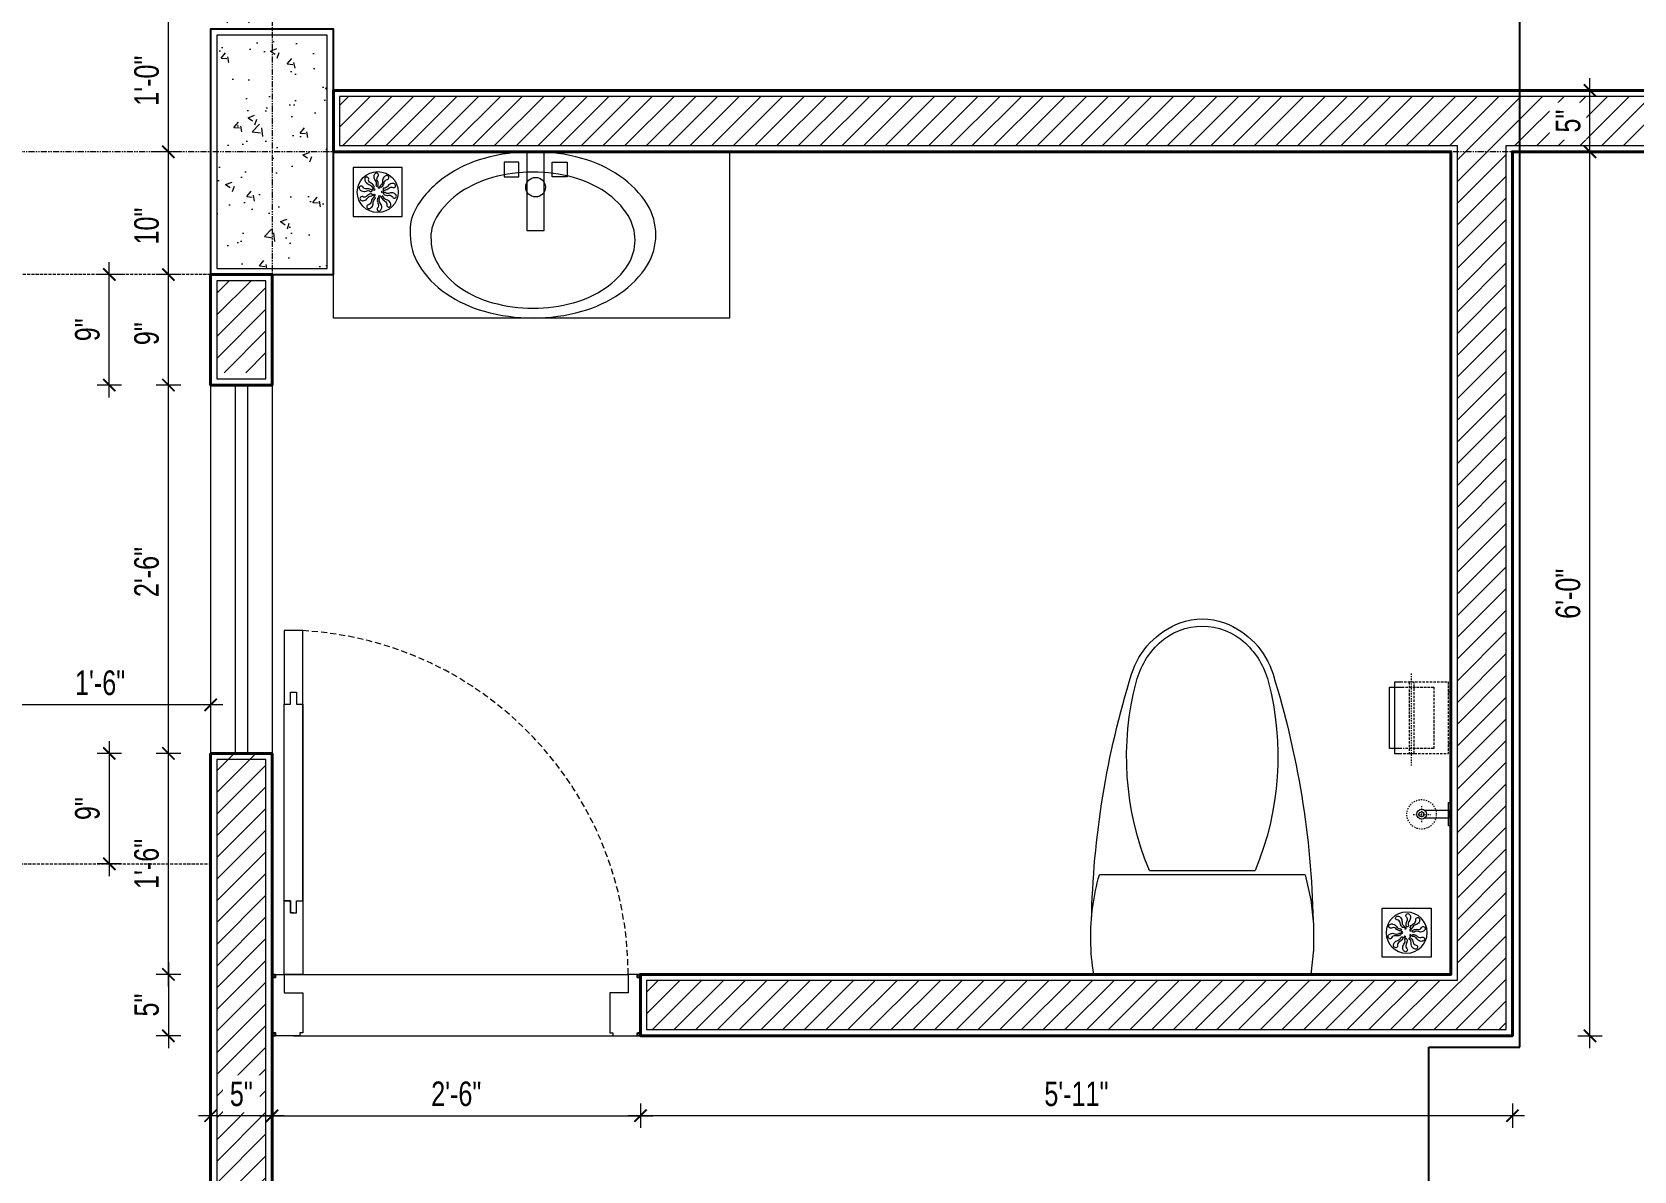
# Model space of a CAD drawing. Header units: inches. Extents: x 735 to 7643, y 526 to 1733.
# Drawn here: x 2864.9 to 2995.4, y 1141.1 to 1233.8 of the extents above; entities that cross this region are included whole.
import ezdxf

# ---------------------------------------------------------------- set-up
doc = ezdxf.new("R2010")
doc.units = ezdxf.units.IN
doc.header["$MEASUREMENT"] = 0
for name, pattern in [('CENTER', [2, 1.25, -0.25, 0.25, -0.25]), ('DASH', [0.35, 0.25, -0.1]), ('DASHED', [0.75, 0.5, -0.25]), ('PHANTOMX2', [5, 2.5, -0.5, 0.5, -0.5, 0.5, -0.5])]:
    doc.linetypes.add(name, pattern=pattern)
for name, color, linetype in [('COLLUM', 1, 'Continuous'), ('Plant Layout', 7, 'Continuous'), ('zone wiring', 5, 'Continuous')]:
    doc.layers.add(name, color=color, linetype=linetype)
for name, color, linetype, lineweight in [('Dimension', 22, 'Continuous', 13), ('DOOR', 115, 'Continuous', 15), ('Glass', 5, 'Continuous', 9), ('grid', 9, 'Continuous', 13), ('HACTH', 8, 'Continuous', 9), ('I-WC----EXST', 7, 'Continuous', 15), ('I-WC----N', 7, 'Continuous', 15), ('Plaster Line', 5, 'Continuous', 15), ('Sunshed', 5, 'Continuous', 15), ('wall 05', 3, 'Continuous', 40), ('WINDOW', 140, 'Continuous', 9)]:
    doc.layers.add(name, color=color, linetype=linetype, lineweight=lineweight)
doc.styles.add('Swiss721', font='swisscl.ttf')
doc.dimstyles.new('DIM08', dxfattribs={"dimtxt": 8, "dimasz": 4, "dimexe": 4, "dimexo": 0, "dimgap": 3, "dimtad": 1, "dimdec": 1, "dimzin": 3, "dimdsep": 46, "dimlunit": 4, "dimtxsty": 'Swiss721', "dimblk": 'ARCHTICK', "dimcen": 0, "dimdle": 4, "dimclrd": 256, "dimclre": 256, "dimclrt": 256, "dimadec": 0, "dimazin": 0, "dimtfac": 1, "dimtdec": 1, "dimtofl": 0, "dimtmove": 0, "dimatfit": 3, "dimldrblk": 'ARCHTICK', "dimfxl": 4, "dimfxlon": 1, "dimtfill": 1, "dimtolj": 1, "dimtzin": 0, "dimlwd": 9, "dimlwe": 9, "dimarcsym": 0})
pattern_1 = [(45, (-407583.7018, -240993.2976), (-0.8838834765, 0.8838834765), [])]

# ---------------------------------------------------------------- blocks, each defined once
blk = doc.blocks.new('_ArchTick')
at = {"color": 0, "linetype": 'ByBlock', "const_width": 0.15}
blk.add_lwpolyline([(-0.5, -0.5), (0.5, 0.5)], dxfattribs=at)
blk = doc.blocks.new('*D162')
at = {"layer": 'Defpoints', "color": 0, "transparency": 16777216}
for p in [(2876.04, 1175.08), (2879.48, 1175.08), (2884.48, 1157.08)]:
    blk.add_point(p, dxfattribs=at)
at = {"layer": 'Dimension', "lineweight": 9, "transparency": 16777216}
for p, q in [((2876.04, 1156.08), (2876.04, 1176.08)), ((2877.04, 1175.08), (2875.04, 1175.08)), ((2877.04, 1157.08), (2875.04, 1157.08))]:
    blk.add_line(p, q, dxfattribs=at)
for p, rotation in [((2876.04, 1175.08), 90), ((2876.04, 1157.08), 270)]:
    blk.add_blockref('_ArchTick', p, dxfattribs=dict(at, rotation=rotation))
at = {"layer": 'Dimension', "transparency": 16777216, "insert": (2874.27, 1166.08), "char_height": 2, "attachment_point": 5, "rotation": 90, "style": 'Swiss721', "bg_fill": 3, "box_fill_scale": 1.25, "bg_fill_color": 256, "bg_fill_true_color": 13158600, "bg_fill_transparency": 0}
blk.add_mtext('\\A1;1\'-6"', dxfattribs=at)
blk = doc.blocks.new('*D394')
at = {"layer": 'Defpoints', "color": 0, "transparency": 16777216}
for p in [(2876.04, 1205.08), (2879.48, 1205.08), (2879.48, 1175.08)]:
    blk.add_point(p, dxfattribs=at)
at = {"layer": 'Dimension', "lineweight": 9, "transparency": 16777216}
for p, q in [((2876.04, 1174.08), (2876.04, 1206.08)), ((2877.04, 1205.08), (2875.04, 1205.08)), ((2877.04, 1175.08), (2875.04, 1175.08))]:
    blk.add_line(p, q, dxfattribs=at)
for p, rotation in [((2876.04, 1205.08), 90), ((2876.04, 1175.08), 270)]:
    blk.add_blockref('_ArchTick', p, dxfattribs=dict(at, rotation=rotation))
at = {"layer": 'Dimension', "transparency": 16777216, "insert": (2874.27, 1189.85), "char_height": 2, "attachment_point": 5, "rotation": 90, "style": 'Swiss721', "bg_fill": 3, "box_fill_scale": 1.25, "bg_fill_color": 256, "bg_fill_true_color": 13158600, "bg_fill_transparency": 0}
blk.add_mtext('\\A1;2\'-6"', dxfattribs=at)
blk = doc.blocks.new('*D395')
at = {"layer": 'Defpoints', "color": 0, "transparency": 16777216}
for p in [(2876.04, 1214.08), (2879.48, 1214.08), (2879.48, 1205.08)]:
    blk.add_point(p, dxfattribs=at)
at = {"layer": 'Dimension', "lineweight": 9, "transparency": 16777216}
for p, q in [((2876.04, 1204.08), (2876.04, 1215.08)), ((2877.04, 1214.08), (2875.04, 1214.08)), ((2877.04, 1205.08), (2875.04, 1205.08))]:
    blk.add_line(p, q, dxfattribs=at)
for p, rotation in [((2876.04, 1214.08), 90), ((2876.04, 1205.08), 270)]:
    blk.add_blockref('_ArchTick', p, dxfattribs=dict(at, rotation=rotation))
at = {"layer": 'Dimension', "transparency": 16777216, "insert": (2874.27, 1209.26), "char_height": 2, "attachment_point": 5, "rotation": 90, "style": 'Swiss721', "bg_fill": 3, "box_fill_scale": 1.25, "bg_fill_color": 256, "bg_fill_true_color": 13158600, "bg_fill_transparency": 0}
blk.add_mtext('\\A1;9"', dxfattribs=at)
blk = doc.blocks.new('*D163')
at = {"layer": 'Defpoints', "color": 0, "transparency": 16777216}
for p in [(2876.04, 1224.08), (2879.48, 1224.08), (2879.48, 1214.08)]:
    blk.add_point(p, dxfattribs=at)
at = {"layer": 'Dimension', "lineweight": 9, "transparency": 16777216}
for p, q in [((2876.04, 1213.08), (2876.04, 1225.08)), ((2877.04, 1224.08), (2875.04, 1224.08)), ((2877.04, 1214.08), (2875.04, 1214.08))]:
    blk.add_line(p, q, dxfattribs=at)
for p, rotation in [((2876.04, 1224.08), 90), ((2876.04, 1214.08), 270)]:
    blk.add_blockref('_ArchTick', p, dxfattribs=dict(at, rotation=rotation))
at = {"layer": 'Dimension', "transparency": 16777216, "insert": (2874.27, 1218.03), "char_height": 2, "attachment_point": 5, "rotation": 90, "style": 'Swiss721', "bg_fill": 3, "box_fill_scale": 1.25, "bg_fill_color": 256, "bg_fill_true_color": 13158600, "bg_fill_transparency": 0}
blk.add_mtext('\\A1;10"', dxfattribs=at)
blk = doc.blocks.new('*D164')
at = {"layer": 'Defpoints', "color": 0, "transparency": 16777216}
for p in [(2876.04, 1236.08), (2879.48, 1236.08), (2879.48, 1224.08)]:
    blk.add_point(p, dxfattribs=at)
at = {"layer": 'Dimension', "lineweight": 9, "transparency": 16777216}
for p, q in [((2876.04, 1223.08), (2876.04, 1237.08)), ((2877.04, 1236.08), (2875.04, 1236.08)), ((2877.04, 1224.08), (2875.04, 1224.08))]:
    blk.add_line(p, q, dxfattribs=at)
for p, rotation in [((2876.04, 1236.08), 90), ((2876.04, 1224.08), 270)]:
    blk.add_blockref('_ArchTick', p, dxfattribs=dict(at, rotation=rotation))
at = {"layer": 'Dimension', "transparency": 16777216, "insert": (2874.27, 1229.87), "char_height": 2, "attachment_point": 5, "rotation": 90, "style": 'Swiss721', "bg_fill": 3, "box_fill_scale": 1.25, "bg_fill_color": 256, "bg_fill_true_color": 13158600, "bg_fill_transparency": 0}
blk.add_mtext('\\A1;1\'-0"', dxfattribs=at)
blk = doc.blocks.new('*D168')
at = {"layer": 'Defpoints', "color": 0, "transparency": 16777216}
for p in [(2884.48, 1152.33), (2914.48, 1152.08), (2914.48, 1145.57)]:
    blk.add_point(p, dxfattribs=at)
at = {"layer": 'Dimension', "lineweight": 9, "transparency": 16777216}
for p, q in [((2883.48, 1145.57), (2915.48, 1145.57)), ((2884.48, 1146.57), (2884.48, 1144.57)), ((2914.48, 1146.57), (2914.48, 1144.57))]:
    blk.add_line(p, q, dxfattribs=at)
at = {"layer": 'Dimension', "lineweight": 9, "transparency": 16777216, "rotation": 180}
blk.add_blockref('_ArchTick', (2884.48, 1145.57), dxfattribs=at)
at = {"layer": 'Dimension', "lineweight": 9, "transparency": 16777216}
blk.add_blockref('_ArchTick', (2914.48, 1145.57), dxfattribs=at)
at = {"layer": 'Dimension', "transparency": 16777216, "insert": (2899.48, 1147.34), "char_height": 2, "attachment_point": 5, "style": 'Swiss721', "bg_fill": 3, "box_fill_scale": 1.25, "bg_fill_color": 256, "bg_fill_true_color": 13158600, "bg_fill_transparency": 0}
blk.add_mtext('\\A1;2\'-6"', dxfattribs=at)
blk = doc.blocks.new('floor drain 01')
at = {"color": 0}
blk.add_lwpolyline([(-10, -10), (90, -10), (90, 90), (-10, 90)], close=True, dxfattribs=at)
for points in [[(13.6, 67.5, 0.191053), (14.8, 61, 0.194336), (21.9, 55.7, -0.272606), (28.5, 49.9, 1.040732), (32.5, 51, 0.091346), (31.8, 52.6, 0.160783), (25.3, 58.6, -0.323658), (21.5, 66.6, 0.91079)], [(34.8, 77.8, 0.191053), (32, 71.8, 0.194336), (34.6, 63.4, -0.272606), (36.5, 54.8, 1.040732), (40.4, 53.4, 0.091346), (40.8, 55, 0.160783), (39.1, 63.7, -0.323658), (40.7, 72.4, 0.91079)], [(58, 73.6, 0.191053), (52.2, 70.5, 0.194336), (49.4, 62.1, -0.272606), (45.9, 54, 1.040732), (48.2, 50.6, 0.091346), (49.4, 51.6, 0.160783), (53.2, 59.7, -0.323658), (59.6, 65.8, 0.91079)], [(2.5, 46.7, 0.191053), (7.2, 42.2, 0.194336), (16.1, 42.1, -0.272606), (24.9, 41.2, 1.040732), (27.4, 44.5, 0.091346), (26, 45.4, 0.160783), (17.2, 46.5, -0.323658), (9.4, 50.7, 0.91079)], [(5.7, 23.4, 0.191053), (12.2, 22.5, 0.194336), (19.4, 27.7, -0.272606), (27, 32.1, 1.040732), (27.2, 36.2, 0.091346), (25.5, 36.1, 0.160783), (17.7, 31.8, -0.323658), (9, 30.7, 0.91079)], [(74.3, 56.6, 0.191053), (67.8, 57.5, 0.194336), (60.6, 52.3, -0.272606), (53, 47.9, 1.040732), (52.8, 43.8, 0.091346), (54.5, 43.9, 0.160783), (62.3, 48.2, -0.323658), (71, 49.3, 0.91079)], [(77.5, 33.3, 0.191053), (72.8, 37.8, 0.194336), (63.9, 37.9, -0.272606), (55.1, 38.8, 1.040732), (52.6, 35.5, 0.091346), (54, 34.6, 0.160783), (62.8, 33.5, -0.323658), (70.6, 29.3, 0.91079)], [(22, 6.4, 0.191053), (27.8, 9.5, 0.194336), (30.6, 17.9, -0.272606), (34.1, 26, 1.040732), (31.8, 29.4, 0.091346), (30.6, 28.4, 0.160783), (26.8, 20.3, -0.323658), (20.4, 14.2, 0.91079)], [(45.2, 2.2, 0.191053), (48, 8.2, 0.194336), (45.4, 16.6, -0.272606), (43.5, 25.2, 1.040732), (39.6, 26.6, 0.091346), (39.2, 25, 0.160783), (40.9, 16.3, -0.323658), (39.3, 7.6, 0.91079)], [(66.4, 12.5, 0.191053), (65.2, 19, 0.194336), (58.1, 24.3, -0.272606), (51.5, 30.1, 1.040732), (47.5, 29, 0.091346), (48.2, 27.4, 0.160783), (54.7, 21.4, -0.323658), (58.5, 13.4, 0.91079)]]:
    blk.add_lwpolyline(points, format="xyb", close=True, dxfattribs=at)
for centre, radius in [((40, 40), 41.7), ((31.9, 45.2), 1.83), ((32.5, 33.9), 1.83), ((42.5, 49.3), 1.83), ((43.5, 31), 1.83), ((49.6, 40.5), 1.83)]:
    blk.add_circle(centre, radius, dxfattribs=at)
blk = doc.blocks.new('HANDWASH-02-PLAN')
at = {"layer": 'I-WC----N', "color": 2}
for points in [[(5.1, 0, 0.068513), (104.4, 13.6, 0.080648), (181.8, 49.6, 0.107051), (241.7, 112.3, 0.160603), (255.1, 169.3, 0.138041), (237.9, 230.4, 0.107051), (181.8, 289.1, 0.080648), (104.4, 325, 0.068513), (5.1, 338.7, 0.068513), (-94.2, 325, 0.080648), (-171.6, 289.1, 0.107051), (-227.7, 230.4, 0.138041), (-244.8, 169.3, 0.138041), (-227.7, 108.3, 0.107051), (-171.6, 49.6, 0.080648), (-94.2, 13.6, 0.068513)], [(5.1, 41.5, 0.067522), (87.7, 52.7, 0.079863), (151.9, 82.1, 0.107115), (201.7, 133.5, 0.162551), (212.8, 180.1, 0.139778), (198.6, 229.9, 0.107115), (151.9, 278.1, 0.079863), (87.7, 307.5, 0.067522), (5.1, 318.7, 0.067522), (-77.5, 307.5, 0.079863), (-141.7, 278.1, 0.107115), (-188.3, 229.9, 0.139778), (-202.5, 180.1, 0.139778), (-188.3, 130.3, 0.107115), (-141.7, 82.1, 0.079863), (-77.5, 52.7, 0.067522)]]:
    blk.add_lwpolyline(points, format="xyb", close=True, dxfattribs=at)
blk.add_circle((0, 72.3), 20, dxfattribs=at)
blk = doc.blocks.new('A$C01EB0BB3')
at = {"layer": 'I-WC----N', "color": 250, "ltscale": 0.5}
for points in [[(9.08, 6.42), (9.08, 0), (10.51, 0), (10.51, 6.42)], [(8.43, 2.06), (8.43, 0.85), (7.23, 0.85), (7.23, 2.06)], [(11.15, 2.06), (11.15, 0.85), (12.36, 0.85), (12.36, 2.06)]]:
    blk.add_lwpolyline(points, close=True, dxfattribs=at)
at = {"layer": 'I-WC----N', "color": 2, "xscale": 0.03999999999359716, "yscale": 0.03999999999359716, "zscale": 0.03999999999359716}
blk.add_blockref('HANDWASH-02-PLAN', (9.79, 0), dxfattribs=at)
blk = doc.blocks.new('$plan$00000388')
for p, q in [((-202.5, -209.5), (-202.5, 209.5)), ((0, -220.8), (0, 220.8)), ((-211.8, 107.7), (-211.8, -107.7))]:
    blk.add_line(p, q)
blk.add_lwpolyline([(-202.5, -209.5), (-151.6, -220.9), (-102.2, -226.4), (-50.2, -226.4), (0, -220.8)])
for centre, radius, start, end in [((-70.5, -1596.9), 1822.9, 91.2224, 107.2477), ((-76.2, -236.2), 463.3, 97.7399, 105.822), ((-76.2, -236.2), 463.3, 80.5377, 97.7399), ((-562.5, -12.2), 163.6, 107.2477, 159.5476), ((-555.5, -23.3), 162.7, 104.7786, 136.8543), ((-443.4, -448.2), 602.2, 67.3737, 104.7786), ((-580.4, 0), 128.7, 136.8543, 223.1457), ((-595.2, 0), 128.7, 159.5476, 200.4524), ((-562.5, 12.2), 163.6, 200.4524, 252.7523), ((-555.5, 23.3), 162.7, 223.1457, 255.2214), ((-443.4, 448.2), 602.2, 255.2214, 292.6263), ((-70.5, 1596.9), 1822.9, 252.7523, 268.7776)]:
    blk.add_arc(centre, radius, start, end)
blk = doc.blocks.new('h')
at = {"layer": 'I-WC----N', "color": 252, "linetype": 'CENTER', "ltscale": 0.2}
for p, q in [((544280.5, -25819.8), (544314.2, -25819.8)), ((544297.4, -25836.8), (544297.4, -25800.9))]:
    blk.add_line(p, q, dxfattribs=at)
at = {"layer": 'I-WC----N'}
blk.add_lwpolyline([(544273, -25759.8), (544321, -25759.8), (544321, -25764.8), (544273, -25764.8)], close=True, dxfattribs=at)
blk.add_lwpolyline([(544289, -25813.8), (544289, -25764.8), (544305, -25764.8), (544305, -25813.8)], dxfattribs=at)
at = {"layer": 'I-WC----N', "linetype": 'DASH', "ltscale": 5}
blk.add_circle((544297.4, -25819.8), 30, dxfattribs=at)
at = {"layer": 'I-WC----N'}
for centre, radius in [((544297, -25819.8), 10), ((544297.4, -25819.8), 5)]:
    blk.add_circle(centre, radius, dxfattribs=at)
blk = doc.blocks.new('typical king$0$5767 PAPER HOLDER')
at = {"color": 0, "linetype": 'CENTER', "lineweight": -2, "ltscale": 0.5}
blk.add_line((80, 97.5), (80, -92.5), dxfattribs=at)
at = {"color": 0, "linetype": 'DASHED', "lineweight": -2, "ltscale": 10, "flags": 128}
for points in [[(97, 72.5), (5, 72.5), (5, -72.5), (100, -72.5)], [(5, 52.5), (0, 52.5), (0, -52.5), (5, -52.5)]]:
    blk.add_lwpolyline(points, dxfattribs=at)
at = {"color": 0, "linetype": 'DASHED', "lineweight": -2, "ltscale": 10}
blk.add_lwpolyline([(75, -72.5), (85, -72.5), (85, 72.5), (75, 72.5)], close=True, dxfattribs=at)
at = {"color": 0, "linetype": 'ByBlock', "lineweight": -2, "flags": 128}
blk.add_lwpolyline([(100, -72.5), (115, -72.5), (115, 72.5), (100, 72.5)], dxfattribs=at)
at = {"color": 0, "linetype": 'DASHED', "lineweight": -2, "ltscale": 10}
blk.add_lwpolyline([(100, -62.5), (35, -62.5), (35, 62.5), (97, 62.5)], dxfattribs=at)
at = {"color": 0, "linetype": 'ByBlock', "lineweight": -2}
blk.add_lwpolyline([(100, 62.5), (125, 62.5), (125, -62.5), (100, -62.5)], dxfattribs=at)
blk = doc.blocks.new('A$C4F64215B')
at = {"layer": 'Defpoints'}
for points in [[(0, 5), (0.25, 5), (0.25, 4.75), (0, 4.75)], [(29.75, 5), (30, 5), (30, 4.75), (29.75, 4.75)], [(0, 0.25), (0.25, 0.25), (0.25, 0), (0, 0)], [(29.75, 0.25), (30, 0.25), (30, 0), (29.75, 0)]]:
    blk.add_lwpolyline(points, close=True, dxfattribs=at)
at = {"layer": 'DOOR'}
for points in [[(1.75, 10), (2, 10), (2, 11), (2.5, 11), (2.5, 5), (1, 5), (1, 11), (1.5, 11), (1.5, 10), (1.75, 10), (1.5, 10), (1.5, 11), (1, 11), (1, 27), (1.5, 27), (1.5, 28), (2, 28), (2, 27), (2.5, 27), (2.5, 11), (2.5, 33), (1, 33), (1, 27)], [(1, 5), (1, 3.5), (2.5, 3.5), (2.5, 0.25), (2.25, 0.25), (2.25, 0), (0.25, 0), (0.25, 0.25), (0, 0.25), (0, 4.75), (0.25, 4.75), (0.25, 5), (1, 5)], [(29, 5), (29, 3.5), (27.5, 3.5), (27.5, 0.25), (27.75, 0.25), (27.75, 0), (29.75, 0), (29.75, 0.25), (30, 0.25), (30, 4.75), (29.75, 4.75), (29.75, 5), (29, 5)]]:
    blk.add_lwpolyline(points, dxfattribs=at)
at = {"layer": 'DOOR', "linetype": 'DASHED', "lineweight": 0}
blk.add_arc((0.93, 4.97), 28.07, 0.0597, 86.7872, dxfattribs=at)
at = {"layer": 'HACTH', "lineweight": 0, "ltscale": 10}
for p, q in [((1.5, 5), (29, 5)), ((2.25, 0), (27.75, 0))]:
    blk.add_line(p, q, dxfattribs=at)
blk = doc.blocks.new('*D183')
at = {"layer": 'Defpoints', "color": 0, "transparency": 16777216}
for p in [(2914.48, 1152.08), (2985.48, 1152.08), (2914.48, 1145.57)]:
    blk.add_point(p, dxfattribs=at)
at = {"layer": 'Dimension', "lineweight": 9, "transparency": 16777216}
for p, q in [((2986.48, 1145.57), (2913.48, 1145.57)), ((2914.48, 1146.57), (2914.48, 1144.57)), ((2985.48, 1146.57), (2985.48, 1144.57))]:
    blk.add_line(p, q, dxfattribs=at)
at = {"layer": 'Dimension', "lineweight": 9, "transparency": 16777216, "rotation": 180}
blk.add_blockref('_ArchTick', (2914.48, 1145.57), dxfattribs=at)
at = {"layer": 'Dimension', "lineweight": 9, "transparency": 16777216}
blk.add_blockref('_ArchTick', (2985.48, 1145.57), dxfattribs=at)
at = {"layer": 'Dimension', "transparency": 16777216, "insert": (2949.98, 1147.34), "char_height": 2, "attachment_point": 5, "style": 'Swiss721', "bg_fill": 3, "box_fill_scale": 1.25, "bg_fill_color": 256, "bg_fill_true_color": 13158600, "bg_fill_transparency": 0}
blk.add_mtext('\\A1;5\'-11"', dxfattribs=at)
blk = doc.blocks.new('*D191')
at = {"layer": 'Defpoints', "color": 0, "transparency": 16777216}
for p in [(2980.48, 1236.42), (2889.48, 1229.08), (2980.48, 1224.08)]:
    blk.add_point(p, dxfattribs=at)
at = {"layer": 'Dimension', "lineweight": 9, "transparency": 16777216}
for p, q in [((2889.48, 1235.42), (2889.48, 1237.42)), ((2980.48, 1235.42), (2980.48, 1237.42)), ((2888.48, 1236.42), (2981.48, 1236.42))]:
    blk.add_line(p, q, dxfattribs=at)
at = {"layer": 'Dimension', "lineweight": 9, "transparency": 16777216, "rotation": 180}
blk.add_blockref('_ArchTick', (2889.48, 1236.42), dxfattribs=at)
at = {"layer": 'Dimension', "lineweight": 9, "transparency": 16777216}
blk.add_blockref('_ArchTick', (2980.48, 1236.42), dxfattribs=at)
at = {"layer": 'Dimension', "transparency": 16777216, "insert": (2934.98, 1238.17), "char_height": 2, "attachment_point": 5, "style": 'Swiss721', "bg_fill": 3, "box_fill_scale": 1.25, "bg_fill_color": 256, "bg_fill_true_color": 13158600, "bg_fill_transparency": 0}
blk.add_mtext('\\A1;7\'-7"', dxfattribs=at)
blk = doc.blocks.new('*D192')
at = {"layer": 'Defpoints', "color": 0, "transparency": 16777216}
for p in [(2879.48, 1236.42), (2879.48, 1234.08), (2889.48, 1229.08)]:
    blk.add_point(p, dxfattribs=at)
at = {"layer": 'Dimension', "lineweight": 9, "transparency": 16777216}
for p, q in [((2879.48, 1235.42), (2879.48, 1237.42)), ((2889.48, 1235.42), (2889.48, 1237.42)), ((2890.48, 1236.42), (2878.48, 1236.42))]:
    blk.add_line(p, q, dxfattribs=at)
at = {"layer": 'Dimension', "lineweight": 9, "transparency": 16777216, "rotation": 180}
blk.add_blockref('_ArchTick', (2879.48, 1236.42), dxfattribs=at)
at = {"layer": 'Dimension', "lineweight": 9, "transparency": 16777216}
blk.add_blockref('_ArchTick', (2889.48, 1236.42), dxfattribs=at)
at = {"layer": 'Dimension', "transparency": 16777216, "insert": (2884.48, 1238.19), "char_height": 2, "attachment_point": 5, "style": 'Swiss721', "bg_fill": 3, "box_fill_scale": 1.25, "bg_fill_color": 256, "bg_fill_true_color": 13158600, "bg_fill_transparency": 0}
blk.add_mtext('\\A1;10"', dxfattribs=at)
blk = doc.blocks.new('*D210')
at = {"layer": 'Defpoints', "color": 0, "transparency": 16777216}
for p in [(2985.48, 1224.08), (2991.8, 1224.08), (2985.48, 1152.08)]:
    blk.add_point(p, dxfattribs=at)
at = {"layer": 'Dimension', "lineweight": 9, "transparency": 16777216}
for p, q in [((2991.8, 1151.08), (2991.8, 1225.08)), ((2990.8, 1224.08), (2992.8, 1224.08)), ((2990.8, 1152.08), (2992.8, 1152.08))]:
    blk.add_line(p, q, dxfattribs=at)
for p, rotation in [((2991.8, 1224.08), 90), ((2991.8, 1152.08), 270)]:
    blk.add_blockref('_ArchTick', p, dxfattribs=dict(at, rotation=rotation))
at = {"layer": 'Dimension', "transparency": 16777216, "insert": (2990.02, 1188.08), "char_height": 2, "attachment_point": 5, "rotation": 90, "style": 'Swiss721', "bg_fill": 3, "box_fill_scale": 1.25, "bg_fill_color": 256, "bg_fill_true_color": 13158600, "bg_fill_transparency": 0}
blk.add_mtext('\\A1;6\'-0"', dxfattribs=at)
blk = doc.blocks.new('*D215')
at = {"layer": 'Defpoints', "color": 0, "transparency": 16777216}
for p in [(2884.48, 1152.33), (2879.48, 1148.73), (2879.48, 1145.57)]:
    blk.add_point(p, dxfattribs=at)
at = {"layer": 'Dimension', "lineweight": 9, "transparency": 16777216}
for p, q in [((2885.48, 1145.57), (2878.48, 1145.57)), ((2879.48, 1146.57), (2879.48, 1144.57)), ((2884.48, 1146.57), (2884.48, 1144.57))]:
    blk.add_line(p, q, dxfattribs=at)
at = {"layer": 'Dimension', "lineweight": 9, "transparency": 16777216, "rotation": 180}
blk.add_blockref('_ArchTick', (2879.48, 1145.57), dxfattribs=at)
at = {"layer": 'Dimension', "lineweight": 9, "transparency": 16777216}
blk.add_blockref('_ArchTick', (2884.48, 1145.57), dxfattribs=at)
at = {"layer": 'Dimension', "transparency": 16777216, "insert": (2881.98, 1147.34), "char_height": 2, "attachment_point": 5, "style": 'Swiss721', "bg_fill": 3, "box_fill_scale": 1.25, "bg_fill_color": 256, "bg_fill_true_color": 13158600, "bg_fill_transparency": 0}
blk.add_mtext('\\A1;5"', dxfattribs=at)
blk = doc.blocks.new('*D231')
at = {"layer": 'Defpoints', "color": 0, "transparency": 16777216}
for p in [(2987.82, 1229.08), (2991.8, 1229.08), (2985.48, 1224.08)]:
    blk.add_point(p, dxfattribs=at)
at = {"layer": 'Dimension', "lineweight": 9, "transparency": 16777216}
for p, q in [((2990.8, 1229.08), (2992.8, 1229.08)), ((2991.8, 1223.08), (2991.8, 1230.08)), ((2990.8, 1224.08), (2992.8, 1224.08))]:
    blk.add_line(p, q, dxfattribs=at)
for p, rotation in [((2991.8, 1229.08), 90), ((2991.8, 1224.08), 270)]:
    blk.add_blockref('_ArchTick', p, dxfattribs=dict(at, rotation=rotation))
at = {"layer": 'Dimension', "transparency": 16777216, "insert": (2990.03, 1226.58), "char_height": 2, "attachment_point": 5, "rotation": 90, "style": 'Swiss721', "bg_fill": 3, "box_fill_scale": 1.25, "bg_fill_color": 256, "bg_fill_true_color": 13158600, "bg_fill_transparency": 0}
blk.add_mtext('\\A1;5"', dxfattribs=at)
blk = doc.blocks.new('*D232')
at = {"layer": 'Defpoints', "color": 0, "transparency": 16777216}
for p in [(2884.48, 1157.08), (2876.04, 1152.08), (2884.48, 1152.08)]:
    blk.add_point(p, dxfattribs=at)
at = {"layer": 'Dimension', "lineweight": 9, "transparency": 16777216}
for p, q in [((2877.04, 1157.08), (2875.04, 1157.08)), ((2876.04, 1158.08), (2876.04, 1151.08)), ((2877.04, 1152.08), (2875.04, 1152.08))]:
    blk.add_line(p, q, dxfattribs=at)
for p, rotation in [((2876.04, 1157.08), 90), ((2876.04, 1152.08), 270)]:
    blk.add_blockref('_ArchTick', p, dxfattribs=dict(at, rotation=rotation))
at = {"layer": 'Dimension', "transparency": 16777216, "insert": (2874.27, 1154.58), "char_height": 2, "attachment_point": 5, "rotation": 90, "style": 'Swiss721', "bg_fill": 3, "box_fill_scale": 1.25, "bg_fill_color": 256, "bg_fill_true_color": 13158600, "bg_fill_transparency": 0}
blk.add_mtext('\\A1;5"', dxfattribs=at)
blk = doc.blocks.new('*D233')
at = {"layer": 'Defpoints', "color": 0, "transparency": 16777216}
for p in [(2980.48, 1236.42), (2980.48, 1224.08), (2985.48, 1224.08)]:
    blk.add_point(p, dxfattribs=at)
at = {"layer": 'Dimension', "lineweight": 9, "transparency": 16777216}
for p, q in [((2980.48, 1235.42), (2980.48, 1237.42)), ((2985.48, 1235.42), (2985.48, 1237.42)), ((2986.48, 1236.42), (2979.48, 1236.42))]:
    blk.add_line(p, q, dxfattribs=at)
at = {"layer": 'Dimension', "lineweight": 9, "transparency": 16777216, "rotation": 180}
blk.add_blockref('_ArchTick', (2980.48, 1236.42), dxfattribs=at)
at = {"layer": 'Dimension', "lineweight": 9, "transparency": 16777216}
blk.add_blockref('_ArchTick', (2985.48, 1236.42), dxfattribs=at)
at = {"layer": 'Dimension', "transparency": 16777216, "insert": (2982.98, 1238.19), "char_height": 2, "attachment_point": 5, "style": 'Swiss721', "bg_fill": 3, "box_fill_scale": 1.25, "bg_fill_color": 256, "bg_fill_true_color": 13158600, "bg_fill_transparency": 0}
blk.add_mtext('\\A1;5"', dxfattribs=at)
blk = doc.blocks.new('*D245')
at = {"layer": 'Defpoints', "color": 0, "transparency": 16777216}
for p in [(2871.23, 1214.08), (2875.04, 1214.08), (2875.04, 1205.08)]:
    blk.add_point(p, dxfattribs=at)
at = {"layer": 'Dimension', "lineweight": 9, "transparency": 16777216}
for p, q in [((2871.23, 1204.08), (2871.23, 1215.08)), ((2872.23, 1214.08), (2870.23, 1214.08)), ((2872.23, 1205.08), (2870.23, 1205.08))]:
    blk.add_line(p, q, dxfattribs=at)
for p, rotation in [((2871.23, 1214.08), 90), ((2871.23, 1205.08), 270)]:
    blk.add_blockref('_ArchTick', p, dxfattribs=dict(at, rotation=rotation))
at = {"layer": 'Dimension', "transparency": 16777216, "insert": (2869.45, 1209.58), "char_height": 2, "attachment_point": 5, "rotation": 90, "style": 'Swiss721', "bg_fill": 3, "box_fill_scale": 1.25, "bg_fill_color": 256, "bg_fill_true_color": 13158600, "bg_fill_transparency": 0}
blk.add_mtext('\\A1;9"', dxfattribs=at)
blk = doc.blocks.new('*D246')
at = {"layer": 'Defpoints', "color": 0, "transparency": 16777216}
for p in [(2875.04, 1175.08), (2871.23, 1166.08), (2875.04, 1166.08)]:
    blk.add_point(p, dxfattribs=at)
at = {"layer": 'Dimension', "lineweight": 9, "transparency": 16777216}
for p, q in [((2871.23, 1176.08), (2871.23, 1165.08)), ((2872.23, 1175.08), (2870.23, 1175.08)), ((2872.23, 1166.08), (2870.23, 1166.08))]:
    blk.add_line(p, q, dxfattribs=at)
for p, rotation in [((2871.23, 1175.08), 90), ((2871.23, 1166.08), 270)]:
    blk.add_blockref('_ArchTick', p, dxfattribs=dict(at, rotation=rotation))
at = {"layer": 'Dimension', "transparency": 16777216, "insert": (2869.45, 1170.58), "char_height": 2, "attachment_point": 5, "rotation": 90, "style": 'Swiss721', "bg_fill": 3, "box_fill_scale": 1.25, "bg_fill_color": 256, "bg_fill_true_color": 13158600, "bg_fill_transparency": 0}
blk.add_mtext('\\A1;9"', dxfattribs=at)
blk = doc.blocks.new('*D247')
at = {"layer": 'Defpoints', "color": 0, "transparency": 16777216}
for p in [(2861.48, 1180.35), (2879.48, 1180.35), (2861.48, 1179.04)]:
    blk.add_point(p, dxfattribs=at)
at = {"layer": 'Dimension', "lineweight": 9, "transparency": 16777216}
for p, q in [((2861.48, 1180.04), (2861.48, 1178.04)), ((2879.48, 1180.04), (2879.48, 1178.04)), ((2880.48, 1179.04), (2860.48, 1179.04))]:
    blk.add_line(p, q, dxfattribs=at)
at = {"layer": 'Dimension', "lineweight": 9, "transparency": 16777216, "rotation": 180}
blk.add_blockref('_ArchTick', (2861.48, 1179.04), dxfattribs=at)
at = {"layer": 'Dimension', "lineweight": 9, "transparency": 16777216}
blk.add_blockref('_ArchTick', (2879.48, 1179.04), dxfattribs=at)
at = {"layer": 'Dimension', "transparency": 16777216, "insert": (2870.48, 1180.82), "char_height": 2, "attachment_point": 5, "style": 'Swiss721', "bg_fill": 3, "box_fill_scale": 1.25, "bg_fill_color": 256, "bg_fill_true_color": 13158600, "bg_fill_transparency": 0}
blk.add_mtext('\\A1;1\'-6"', dxfattribs=at)

msp = doc.modelspace()

# ---------------------------------------------------------------- linework, layer by layer
at = {"layer": 'Glass', "ltscale": 10}
for points in [[(2881.48, 1205.08), (2881.48, 1175.08)], [(2882.48, 1205.08), (2882.48, 1175.08)]]:
    msp.add_lwpolyline(points, dxfattribs=at)
at = {"layer": 'I-WC----EXST'}
msp.add_lwpolyline([(2921.73, 1210.54), (2889.48, 1210.54), (2889.48, 1224.08), (2921.73, 1224.08)], close=True, dxfattribs=at)
at = {"layer": 'Plant Layout', "lineweight": 13}
msp.add_line((2885.48, 1157.08), (2913.48, 1157.08), dxfattribs=at)
at = {"layer": 'WINDOW', "linetype": 'Continuous', "ltscale": 10}
for points in [[(2879.48, 1205.08), (2879.48, 1175.08)], [(2884.48, 1205.08), (2884.48, 1175.08)]]:
    msp.add_lwpolyline(points, dxfattribs=at)

# ---------------------------------------------------------------- block references
at = {"layer": 'I-WC----EXST', "rotation": 180}
msp.add_blockref('A$C01EB0BB3', (2915.73, 1224.09), dxfattribs=at)
at = {"layer": 'I-WC----EXST', "xscale": -0.0400000000372529, "yscale": 0.0400000000372529, "zscale": 0.04, "rotation": 90}
msp.add_blockref('$plan$00000388', (2960.23, 1157.08), dxfattribs=at)
msp.add_blockref('$plan$00000388', (2960.23, 1157.08), dxfattribs=at)
at = {"layer": 'I-WC----N'}
for p, xscale, yscale, zscale in [((2891.49, 1219.2), 0.0400000000372529, 0.0400000000372529, 0.0400000000372529), ((2978.47, 1158.88), -0.03999999997904524, 0.04000000000814907, 0.04)]:
    msp.add_blockref('floor drain 01', p, dxfattribs=dict(at, xscale=xscale, yscale=yscale, zscale=zscale))
at = {"layer": 'I-WC----N', "extrusion": (0, 0, -1), "xscale": -0.03999999997904524, "yscale": 0.03999999997904524, "zscale": 0.04, "rotation": 180}
msp.add_blockref('typical king$0$5767 PAPER HOLDER', (-2980.48, 1177.98), dxfattribs=at)
at = {"layer": 'I-WC----N', "xscale": 0.03999999997904524, "yscale": 0.03999999997904524, "zscale": 0.03999999997904524, "rotation": 270}
msp.add_blockref('h', (4010.88, 22942.01), dxfattribs=at)

# ---------------------------------------------------------------- dimensions: what is measured, and where the dimension line sits
at = {"layer": 'Dimension'}
dim = msp.add_linear_dim(base=(2914.48, 1145.57), p1=(2884.48, 1152.33), p2=(2914.48, 1152.08), dimstyle='DIM08', override={"dimscale": 0.25, "dimarcsym": 2}, dxfattribs=at)
dim.commit()
dim.dimension.update_dxf_attribs({"geometry": '*D168', "text_midpoint": (2899.48, 1147.34)})

# ---------------------------------------------------------------- next in the draw order: linework, layer by layer
at = {"layer": 'Plant Layout', "lineweight": 13}
msp.add_line((2886.23, 1152.08), (2912.73, 1152.08), dxfattribs=at)
at = {"layer": 'Plaster Line'}
msp.add_lwpolyline([(3058.98, 1228.58), (2889.98, 1228.58), (2889.98, 1224.58), (2980.98, 1224.58), (2980.98, 1156.58), (2914.98, 1156.58), (2914.98, 1152.58), (2984.98, 1152.58), (2984.98, 1224.58), (3058.98, 1224.58)], close=True, dxfattribs=at)
at = {"layer": 'wall 05'}
msp.add_lwpolyline([(3059.48, 1229.08), (2889.48, 1229.08), (2889.48, 1224.08), (2980.48, 1224.08), (2980.48, 1157.08), (2914.48, 1157.08), (2914.48, 1152.08), (2985.48, 1152.08), (2985.48, 1224.08), (3059.48, 1224.08)], close=True, dxfattribs=at)

# ---------------------------------------------------------------- next in the draw order: dimensions: what is measured, and where the dimension line sits
at = {"layer": 'Dimension'}
dim = msp.add_linear_dim(base=(2876.04, 1175.08), p1=(2884.48, 1157.08), p2=(2879.48, 1175.08), angle=90, dimstyle='DIM08', override={"dimscale": 0.25, "dimarcsym": 2}, dxfattribs=at)
dim.commit()
dim.dimension.update_dxf_attribs({"geometry": '*D162', "text_midpoint": (2874.27, 1166.08)})

# ---------------------------------------------------------------- next in the draw order: linework, layer by layer
at = {"layer": 'grid', "linetype": 'PHANTOMX2', "ltscale": 0.2}
msp.add_line((2884.48, 1488.84), (2884.48, 957.61), dxfattribs=at)
at = {"layer": 'Plaster Line'}
msp.add_line((2883.98, 1101.58), (2883.98, 1174.58), dxfattribs=at)
at = {"layer": 'wall 05'}
msp.add_line((2884.48, 1101.08), (2884.48, 1175.08), dxfattribs=at)

# ---------------------------------------------------------------- next in the draw order: block references
at = {"layer": 'DOOR', "lineweight": 0}
msp.add_blockref('A$C4F64215B', (2884.48, 1152.08), dxfattribs=at)

# ---------------------------------------------------------------- next in the draw order: dimensions: what is measured, and where the dimension line sits
at = {"layer": 'Dimension'}
dim = msp.add_linear_dim(base=(2876.04, 1205.08), p1=(2879.48, 1175.08), p2=(2879.48, 1205.08), angle=90, dimstyle='DIM08', override={"dimscale": 0.25, "dimarcsym": 2}, dxfattribs=at)
dim.commit()
dim.dimension.update_dxf_attribs({"geometry": '*D394', "text_midpoint": (2876.04, 1189.85), "dimtype": 160})

# ---------------------------------------------------------------- next in the draw order: hatches: boundary and pattern name
at = {"layer": 'HACTH'}
h = msp.add_hatch(dxfattribs=at)
h.set_pattern_fill('ANSI31', color=256, scale=10, style=0)
h.set_pattern_definition(pattern_1)
h.paths.add_polyline_path([(2879.98, 1102.08), (2883.98, 1102.08), (2883.98, 1175.08), (2879.98, 1175.08)])
h.paths.add_polyline_path([(2879.98, 986.58), (2883.98, 986.58), (2883.98, 1029.08), (2879.98, 1029.08)])
h.paths.add_polyline_path([(2891.98, 978.58), (2891.98, 974.58), (2937.98, 974.58), (2937.98, 978.58)])
h.paths.add_polyline_path([(3010.98, 978.58), (3010.98, 974.58), (3054.98, 974.58), (3054.98, 978.58)])
h.paths.add_polyline_path([(3069.98, 978.58), (3069.98, 974.58), (3110.98, 974.58), (3110.98, 978.58)])
h.paths.add_polyline_path([(3064.98, 988.58), (3068.98, 988.58), (3068.98, 1047.08), (3064.98, 1047.08)])
h.paths.add_polyline_path([(3064.98, 1120.08), (3068.98, 1120.08), (3068.98, 1168.58), (3064.98, 1168.58)])

# ---------------------------------------------------------------- next in the draw order: linework, layer by layer
at = {"layer": 'Plaster Line'}
for p, q in [((2883.98, 1174.58), (2879.98, 1174.58)), ((2879.98, 1174.58), (2879.98, 1101.58))]:
    msp.add_line(p, q, dxfattribs=at)
at = {"layer": 'wall 05'}
for p, q in [((2884.48, 1175.08), (2879.48, 1175.08)), ((2879.48, 1175.08), (2879.48, 1101.08))]:
    msp.add_line(p, q, dxfattribs=at)

# ---------------------------------------------------------------- next in the draw order: dimensions: what is measured, and where the dimension line sits
at = {"layer": 'Dimension'}
dim = msp.add_linear_dim(base=(2876.04, 1214.08), p1=(2879.48, 1205.08), p2=(2879.48, 1214.08), angle=90, dimstyle='DIM08', override={"dimscale": 0.25, "dimarcsym": 2}, dxfattribs=at)
dim.commit()
dim.dimension.update_dxf_attribs({"geometry": '*D395', "text_midpoint": (2876.04, 1209.26), "dimtype": 160})

# ---------------------------------------------------------------- next in the draw order: dimensions: what is measured, and where the dimension line sits
dim = msp.add_linear_dim(base=(2876.04, 1224.08), p1=(2879.48, 1214.08), p2=(2879.48, 1224.08), angle=90, dimstyle='DIM08', override={"dimscale": 0.25, "dimarcsym": 2}, dxfattribs=at)
dim.commit()
dim.dimension.update_dxf_attribs({"geometry": '*D163', "text_midpoint": (2876.04, 1218.03), "dimtype": 160})

# ---------------------------------------------------------------- next in the draw order: hatches: boundary and pattern name
at = {"layer": 'HACTH'}
h = msp.add_hatch(dxfattribs=at)
h.set_pattern_fill('ANSI31', color=256, scale=10, style=0)
h.set_pattern_definition(pattern_1)
h.paths.add_polyline_path([(2883.98, 1213.58), (2879.98, 1213.58), (2879.98, 1206.08), (2883.98, 1206.08)])

# ---------------------------------------------------------------- next in the draw order: linework, layer by layer
at = {"layer": 'Plaster Line'}
msp.add_lwpolyline([(2883.98, 1213.58), (2879.98, 1213.58), (2879.98, 1205.58), (2883.98, 1205.58)], close=True, dxfattribs=at)
at = {"layer": 'Sunshed', "linetype": 'DASH'}
msp.add_lwpolyline([(2879.48, 1205.08), (2879.48, 1214.08), (2861.48, 1214.08), (2861.48, 1166.08), (2861.48, 1166.08), (2879.48, 1166.08), (2879.48, 1175.08)], dxfattribs=at)
at = {"layer": 'wall 05'}
msp.add_lwpolyline([(2884.48, 1214.08), (2879.48, 1214.08), (2879.48, 1205.08), (2884.48, 1205.08)], close=True, dxfattribs=at)

# ---------------------------------------------------------------- next in the draw order: dimensions: what is measured, and where the dimension line sits
at = {"layer": 'Dimension'}
dim = msp.add_linear_dim(base=(2876.04, 1236.08), p1=(2879.48, 1224.08), p2=(2879.48, 1236.08), angle=90, dimstyle='DIM08', override={"dimscale": 0.25, "dimarcsym": 2}, dxfattribs=at)
dim.commit()
dim.dimension.update_dxf_attribs({"geometry": '*D164', "text_midpoint": (2876.04, 1229.87), "dimtype": 160})

# ---------------------------------------------------------------- next in the draw order: hatches: boundary and pattern name
at = {"layer": 'HACTH'}
h = msp.add_hatch(dxfattribs=at)
h.set_pattern_fill('ANSI31', color=256, scale=10, style=0)
h.set_pattern_definition(pattern_1)
h.paths.add_polyline_path([(3064.98, 1234.58), (3068.98, 1234.58), (3068.98, 1365.08), (3064.98, 1365.08)])
h.paths.add_polyline_path([(2889.98, 1228.58), (2889.98, 1224.58), (2980.98, 1224.58), (2980.98, 1156.58), (2914.98, 1156.58), (2914.98, 1152.58), (2984.98, 1152.58), (2984.98, 1224.58), (3058.98, 1224.58), (3058.98, 1228.58)])
h.paths.add_polyline_path([(2879.98, 1234.58), (2883.98, 1234.58), (2883.98, 1288.58), (2879.98, 1288.58)])
h = msp.add_hatch(dxfattribs=at)
h.set_pattern_fill('AR-CONC', color=256, scale=0.75, style=0)
h.set_pattern_definition([(50, (-407583.7018, -240993.2976), (5.37945137, -0.470641012), [0.5625, -6.1875]), (355, (-407583.702, -240993.2976), (-1.040635, 5.641441), [0.45, -4.95]), (100.4514, (-407583.2535, -240993.337), (4.338820363, 5.170796565), [0.478051425, -5.25856584]), (46.1842, (-407583.702, -240991.7976), (8.004307865, -1.24139261), [0.84375, -9.28125]), (96.6356, (-407583.035, -240991.901), (7.00997029, 7.30588403), [0.71707716, -7.8878475]), (351.1842, (-407583.702, -240991.798), (7.00996459, 7.3058895), [0.675, -7.425]), (21, (-407582.9518, -240992.1726), (4.47680289, -3.01964168), [0.5625, -6.1875]), (326, (-407582.952, -240992.1726), (1.82486499, 5.43862534), [0.45, -4.95]), (71.4514, (-407582.5787, -240992.424), (6.301669714, 2.418978725), [0.478051425, -5.25856584]), (37.5, (-407583.7018, -240993.2976), (0.091198915, 2.496703904), [0, -4.89, 0, -5.025, 0, -4.96875]), (7.5, (-407583.7018, -240993.2976), (1.973021531, 2.958087839), [0, -2.865, 0, -4.7775, 0, -1.89375]), (327.5, (-407585.3743, -240993.2976), (4.003668271, -0.169161538), [0, -1.875, 0, -5.85, 0, -7.7625]), (317.5, (-407586.1243, -240993.2976), (4.37389627, 0.750787367), [0, -2.4375, 0, -3.885, 0, -5.5125])])
h.paths.add_polyline_path([(2888.98, 1233.58), (2879.98, 1233.58), (2879.98, 1214.58), (2888.98, 1214.58)])

# ---------------------------------------------------------------- next in the draw order: linework, layer by layer
at = {"layer": 'COLLUM'}
msp.add_lwpolyline([(2879.48, 1214.08), (2889.48, 1214.08), (2889.48, 1234.08), (2879.48, 1234.08)], close=True, dxfattribs=at)
at = {"layer": 'grid', "linetype": 'PHANTOMX2', "ltscale": 0.2}
msp.add_line((3562.15, 1224.08), (2835.36, 1224.08), dxfattribs=at)
at = {"layer": 'Plaster Line'}
msp.add_lwpolyline([(2879.98, 1214.58), (2888.98, 1214.58), (2888.98, 1233.58), (2879.98, 1233.58)], close=True, dxfattribs=at)

# ---------------------------------------------------------------- next in the draw order: dimensions: what is measured, and where the dimension line sits
at = {"layer": 'Dimension'}
for base, p1, p2, angle, picture, middle in [((2871.23, 1214.08), (2875.04, 1205.08), (2875.04, 1214.08), 90, '*D245', (2869.45, 1209.58)), ((2871.23, 1166.08), (2875.04, 1175.08), (2875.04, 1166.08), 270, '*D246', (2869.45, 1170.58))]:
    dim = msp.add_linear_dim(base=base, p1=p1, p2=p2, angle=angle, dimstyle='DIM08', override={"dimscale": 0.25, "dimarcsym": 2}, dxfattribs=at)
    dim.commit()
    dim.dimension.update_dxf_attribs({"geometry": picture, "text_midpoint": middle})

# ---------------------------------------------------------------- next in the draw order: dimensions: what is measured, and where the dimension line sits
for base, p1, p2, picture, middle in [((2980.48, 1236.42), (2889.48, 1229.08), (2980.48, 1224.08), '*D191', (2934.98, 1238.17)), ((2861.48, 1179.04), (2879.48, 1180.35), (2861.48, 1180.35), '*D247', (2870.48, 1180.82))]:
    dim = msp.add_linear_dim(base=base, p1=p1, p2=p2, dimstyle='DIM08', override={"dimscale": 0.25, "dimarcsym": 2}, dxfattribs=at)
    dim.commit()
    dim.dimension.update_dxf_attribs({"geometry": picture, "text_midpoint": middle})
dim = msp.add_linear_dim(base=(2879.48, 1145.57), p1=(2884.48, 1152.33), p2=(2879.48, 1148.73), dimstyle='DIM08', override={"dimscale": 0.25, "dimarcsym": 2}, dxfattribs=at)
dim.commit()
dim.dimension.update_dxf_attribs({"geometry": '*D215', "text_midpoint": (2881.98, 1145.57), "dimtype": 160})
dim = msp.add_linear_dim(base=(2914.48, 1145.57), p1=(2985.48, 1152.08), p2=(2914.48, 1152.08), angle=180, dimstyle='DIM08', override={"dimscale": 0.25, "dimarcsym": 2}, dxfattribs=at)
dim.commit()
dim.dimension.update_dxf_attribs({"geometry": '*D183', "text_midpoint": (2949.98, 1147.34)})

# ---------------------------------------------------------------- next in the draw order: linework, layer by layer
at = {"layer": 'zone wiring', "color": 30}
msp.add_line((2978.68, 1097.84), (2978.68, 1151.16), dxfattribs=at)

# ---------------------------------------------------------------- next in the draw order: dimensions: what is measured, and where the dimension line sits
at = {"layer": 'Dimension'}
dim = msp.add_linear_dim(base=(2879.48, 1236.42), p1=(2889.48, 1229.08), p2=(2879.48, 1234.08), dimstyle='DIM08', override={"dimscale": 0.25, "dimarcsym": 2}, dxfattribs=at)
dim.commit()
dim.dimension.update_dxf_attribs({"geometry": '*D192', "text_midpoint": (2884.48, 1238.19)})
for base, p1, p2, angle, picture, middle in [((2991.8, 1224.08), (2985.48, 1152.08), (2985.48, 1224.08), 90, '*D210', (2990.02, 1188.08)), ((2876.04, 1152.08), (2884.48, 1157.08), (2884.48, 1152.08), 270, '*D232', (2874.27, 1154.58))]:
    dim = msp.add_linear_dim(base=base, p1=p1, p2=p2, angle=angle, dimstyle='DIM08', override={"dimscale": 0.25, "dimarcsym": 2}, dxfattribs=at)
    dim.commit()
    dim.dimension.update_dxf_attribs({"geometry": picture, "text_midpoint": middle})

# ---------------------------------------------------------------- next in the draw order: linework, layer by layer
at = {"layer": 'zone wiring', "color": 30}
msp.add_line((2978.68, 1151.16), (2986.1, 1151.16), dxfattribs=at)

# ---------------------------------------------------------------- next in the draw order: dimensions: what is measured, and where the dimension line sits
at = {"layer": 'Dimension'}
dim = msp.add_linear_dim(base=(2991.8, 1229.08), p1=(2985.48, 1224.08), p2=(2987.82, 1229.08), angle=90, dimstyle='DIM08', override={"dimscale": 0.25, "dimarcsym": 2}, dxfattribs=at)
dim.commit()
dim.dimension.update_dxf_attribs({"geometry": '*D231', "text_midpoint": (2990.03, 1226.58)})

# ---------------------------------------------------------------- next in the draw order: dimensions: what is measured, and where the dimension line sits
dim = msp.add_linear_dim(base=(2980.48, 1236.42), p1=(2985.48, 1224.08), p2=(2980.48, 1224.08), angle=180, dimstyle='DIM08', override={"dimscale": 0.25, "dimarcsym": 2}, dxfattribs=at)
dim.commit()
dim.dimension.update_dxf_attribs({"geometry": '*D233', "text_midpoint": (2982.98, 1238.19)})

# ---------------------------------------------------------------- next in the draw order: linework, layer by layer
at = {"layer": 'zone wiring', "color": 30}
msp.add_line((2986.1, 1151.16), (2986.1, 1325.57), dxfattribs=at)

doc.saveas('drawing.dxf')
